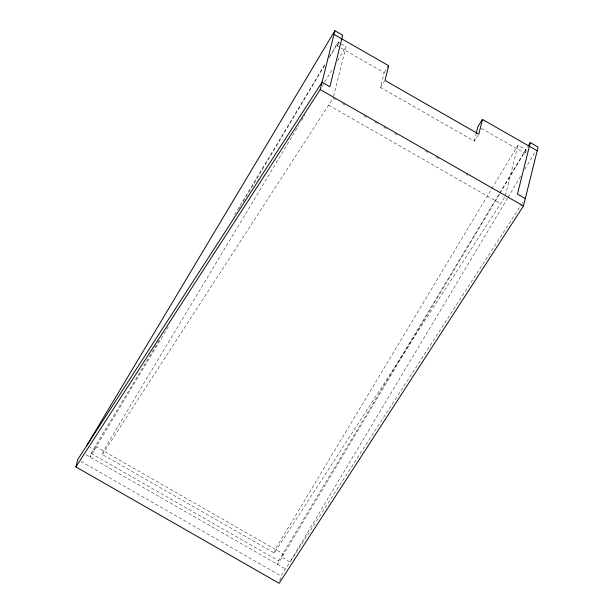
<?xml version="1.0" encoding="UTF-8"?>
<svg xmlns="http://www.w3.org/2000/svg" width="614" height="614" viewBox="0 0 614 614"><rect width="100%" height="100%" fill="white"/><g stroke="black" fill="none" stroke-linecap="round" stroke-linejoin="round"><path stroke-width="0.46" stroke-dasharray="3.07 2.3" d="M159.133 340.386L90.979 453.355L90.058 457.039L169.31 325.105M504.608 197.432L274.366 553.014L102.4 454.529L103.321 450.845L298.642 125.509M478.306 134.934L474.284 141.143L380.488 87.426L384.157 72.705L337.263 45.843L338.176 42.166L340.524 43.51M333.602 96.329L345.997 46.641L341.3 43.955M274.366 553.014L275.287 549.33L491.323 189.488M491.814 188.667L517.955 145.127L525.776 149.601L278.579 560.797L277.658 564.473L499.474 194.162M279.807 580.537L280.951 575.94L521.624 204.247M474.284 141.143L475.888 134.704M505.337 195.736L517.955 145.127M481.284 128.326L524.855 153.285L525.776 149.601M239.115 208.376L240.097 206.734M243.052 201.806L325.643 63.702M329.081 57.954L339.841 39.964M499.965 193.333L527.91 146.6M507.594 198.13L290 561.963L282.187 557.489L283.1 553.805L95.5 446.37L94.587 450.047L89.897 447.36M508.085 197.301L521.378 175.074M524.824 169.318L535.654 151.205M234.594 214.693L325.351 63.526M329.795 56.127L338.176 42.166M301.604 120.582L305.058 114.833M322.319 86.075L324.292 82.79M324.783 81.969L333.172 68M337.608 60.609L345.997 46.641M337.263 45.843L339.273 42.742M102.4 454.529L333.149 98.171L336.472 100.074M384.157 72.705L386.674 68.822M380.488 87.426L384.51 81.217M524.855 153.285L527.372 149.402M522.146 203.441L523.182 201.837M342.282 103.405L347.271 106.26M363.879 115.777L367.203 117.681M374.686 121.956L378.009 123.859M383.819 127.19L386.313 128.618M394.618 133.376L397.112 134.804M425.356 150.983L427.851 152.41M436.155 157.169L438.649 158.596M466.064 174.292L467.722 175.243M328.62 105.155L500.587 203.641M90.979 453.355L278.579 560.797M86.152 454.797L285.472 568.948M81.04 461.452L280.951 575.94"/><path stroke-width="0.92" d="M528.393 145.802L530.296 142.617L538.117 147.091L523.435 205.982L279.117 583.3L75.883 466.909L77.717 459.548L322.035 82.23L329.856 86.704L342.704 35.175L334.883 30.7L86.766 445.572M75.883 466.909L320.201 89.59L334.883 30.7M333.97 34.384L388.685 65.713L385.009 80.442L478.813 134.159L482.481 119.438L537.196 150.768M476.119 133.783L477.961 126.423L482.481 119.438M530.296 142.617L517.448 194.147L525.269 198.621M387.68 67.271L388.685 65.713M320.201 89.59L523.435 205.982"/></g></svg>
